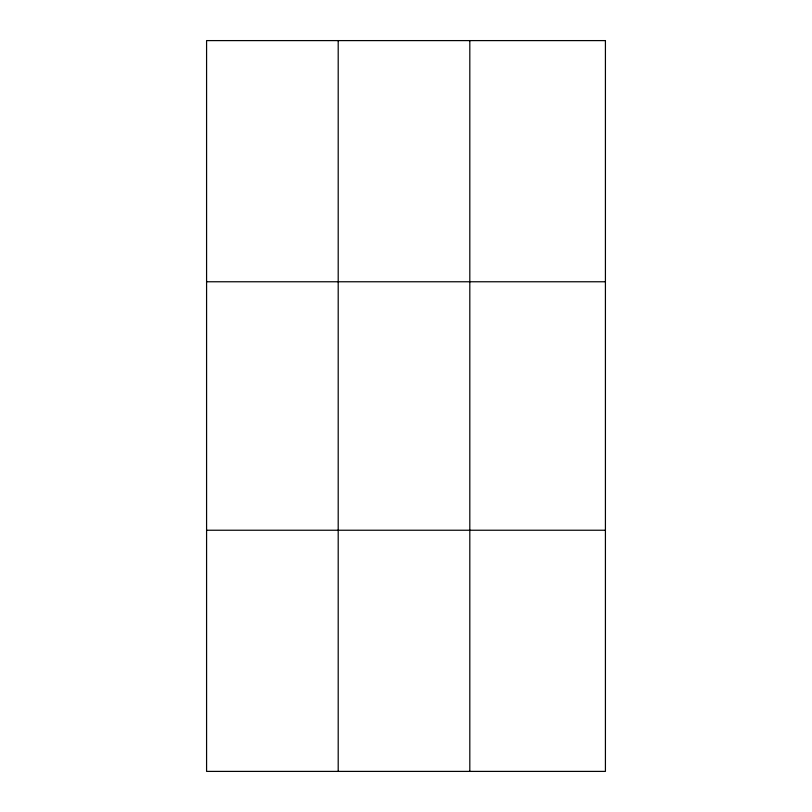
<?xml version="1.0" encoding="UTF-8"?>
<svg xmlns="http://www.w3.org/2000/svg" width="812" height="812" viewBox="0 0 812 812"><rect width="100%" height="100%" fill="white"/><g stroke="black" fill="none" stroke-linecap="round" stroke-linejoin="round"><path stroke-width="1.22" d="M338.198 771.4L338.198 40.6M469.813 771.4L469.813 40.6M206.583 281.764L605.417 281.764M206.583 530.236L605.417 530.236M605.417 40.6L605.417 771.4L206.583 771.4L206.583 40.6L605.417 40.6"/></g></svg>
